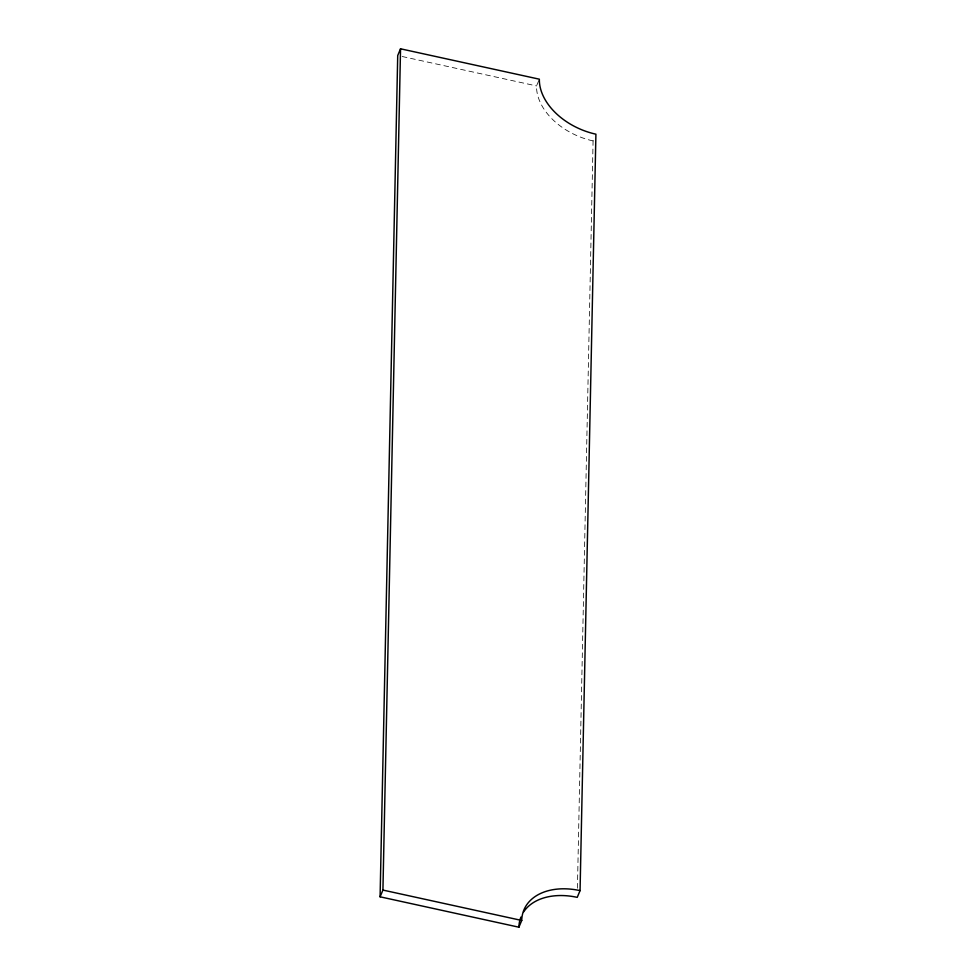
<?xml version="1.0" encoding="UTF-8"?>
<svg xmlns="http://www.w3.org/2000/svg" width="976" height="976" viewBox="0 0 976 976"><rect width="100%" height="100%" fill="white"/><g stroke="black" fill="none" stroke-linecap="round" stroke-linejoin="round"><path stroke-width="0.73" stroke-dasharray="4.88 3.66" d="M577.426 888.221L593.079 140.91L594.213 138.226M593.079 140.91A59.902 40.87 22.8 0 1 536.532 85.925L539.35 79.19M402.149 56.498L536.532 85.925"/><path stroke-width="1.46" d="M580.061 890.624A59.902 40.87 22.8 0 0 521.733 920.466L518.903 927.2L380.091 896.81L397.72 55.534L400.538 48.8L539.35 79.19A59.902 40.87 22.8 0 0 595.909 134.188L580.061 890.624L577.231 897.359A59.902 40.87 22.8 0 0 523.624 911.926M380.091 896.81L382.921 890.075L400.538 48.8M382.921 890.075L521.733 920.466M518.903 927.2A59.902 40.87 22.8 0 1 520.916 917.074"/></g></svg>
